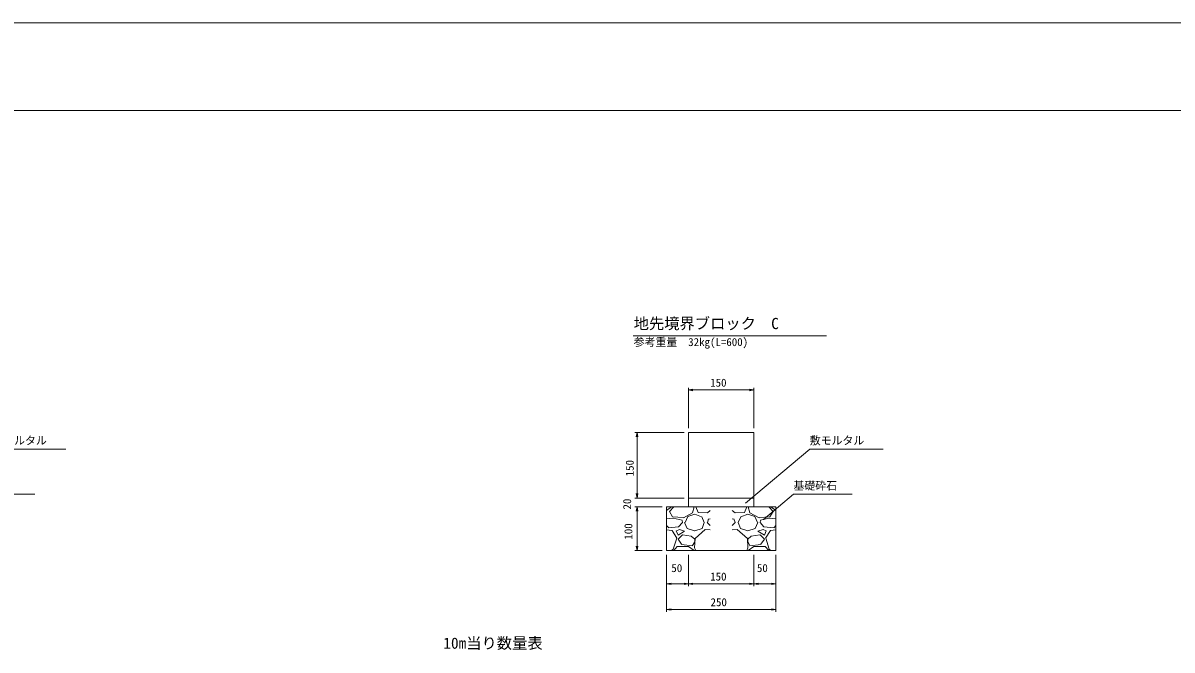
# Model space of a CAD drawing. Units: millimetres on the paper. Extents: x 0 to 841, y 0 to 594.
# Drawn here: x 416 to 679.1, y 450.5 to 594 of the extents above; entities that cross this region are included whole.
import ezdxf
from ezdxf.enums import TextEntityAlignment as Align

# ---------------------------------------------------------------- set-up
doc = ezdxf.new("R2010")
doc.units = ezdxf.units.MM
for name, color, linetype in [('D-MTR（材料表タイトル）', 7, 'Continuous'), ('D-STR-TXT（文字）', 7, 'Continuous'), ('D-TTL-TXT（文字）', 7, 'Continuous')]:
    doc.layers.add(name, color=color, linetype=linetype)
for name, color, linetype, lineweight in [('D-STR-DIM（寸法）', 7, 'Continuous', 18), ('D-STR-HTXT（旗揚げ）', 7, 'Continuous', 18), ('D-STR-STRn（構造物）', 7, 'Continuous', 18), ('D-STR（構造物外形線）', 1, 'Continuous', 18), ('D-TTL(外枠）', 2, 'Continuous', 18), ('DEFPOINTS_2', 8, 'Continuous', 18)]:
    doc.layers.add(name, color=color, linetype=linetype, lineweight=lineweight)
doc.styles.add('ＭＳ ゴシック', font='')
doc.styles.get('ＭＳ ゴシック').set_extended_font_data('MS Gothic')

msp = doc.modelspace()

# ---------------------------------------------------------------- linework, layer by layer
at = {"layer": 'D-STR-DIM（寸法）'}
for p, q in [((568.416, 501.268), (568.416, 510.5)), ((583.416, 501.268), (583.416, 510.5)), ((568.416, 510), (569.416, 510.167)), ((569.416, 509.833), (568.416, 510)), ((568.416, 510), (569.416, 510)), ((582.416, 510), (569.416, 510)), ((582.416, 510.167), (583.416, 510)), ((583.416, 510), (582.416, 509.833)), ((583.416, 510), (582.416, 510)), ((567.416, 500.268), (556.127, 500.268)), ((556.46, 499.268), (556.627, 500.268)), ((556.627, 500.268), (556.793, 499.268)), ((556.627, 500.268), (556.627, 499.268)), ((556.627, 486.268), (556.627, 499.268)), ((556.627, 486.268), (556.627, 487.268)), ((567.416, 485.268), (556.127, 485.268)), ((567.416, 485.268), (556.127, 485.268)), ((556.627, 485.268), (556.46, 486.268)), ((556.627, 485.268), (556.46, 486.268)), ((556.793, 486.268), (556.627, 485.268)), ((556.627, 485.268), (556.627, 486.268)), ((556.793, 486.268), (556.627, 485.268)), ((556.627, 485.268), (556.627, 486.268)), ((562.416, 483.268), (556.127, 483.268)), ((562.416, 483.268), (556.127, 483.268)), ((556.46, 482.268), (556.627, 483.268)), ((556.46, 482.268), (556.627, 483.268)), ((556.627, 483.268), (556.793, 482.268)), ((556.627, 483.268), (556.627, 482.268)), ((556.627, 483.268), (556.793, 482.268)), ((556.627, 483.268), (556.627, 482.268)), ((556.627, 482.268), (556.627, 474.268)), ((556.627, 482.268), (556.627, 481.268)), ((556.627, 473.268), (556.46, 474.268)), ((556.793, 474.268), (556.627, 473.268)), ((556.627, 473.268), (556.627, 474.268)), ((562.416, 473.268), (556.127, 473.268)), ((563.416, 472.268), (563.416, 465.124)), ((563.416, 472.268), (563.416, 459.249)), ((568.416, 472.268), (568.416, 465.124)), ((568.416, 472.268), (568.416, 465.124)), ((583.416, 472.268), (583.416, 465.124)), ((583.416, 472.268), (583.416, 465.124)), ((588.416, 472.268), (588.416, 465.124)), ((588.416, 472.268), (588.416, 459.249)), ((563.416, 465.624), (564.416, 465.791)), ((567.416, 465.791), (568.416, 465.624)), ((568.416, 465.624), (569.416, 465.791)), ((582.416, 465.791), (583.416, 465.624)), ((583.416, 465.624), (584.416, 465.791)), ((587.416, 465.791), (588.416, 465.624)), ((564.416, 465.458), (563.416, 465.624)), ((563.416, 465.624), (564.416, 465.624)), ((567.416, 465.624), (564.416, 465.624)), ((568.416, 465.624), (567.416, 465.458)), ((568.416, 465.624), (567.416, 465.624)), ((569.416, 465.458), (568.416, 465.624)), ((568.416, 465.624), (569.416, 465.624)), ((582.416, 465.624), (569.416, 465.624)), ((583.416, 465.624), (582.416, 465.458)), ((583.416, 465.624), (582.416, 465.624)), ((584.416, 465.458), (583.416, 465.624)), ((583.416, 465.624), (584.416, 465.624)), ((584.416, 465.624), (587.416, 465.624)), ((588.416, 465.624), (587.416, 465.458)), ((588.416, 465.624), (587.416, 465.624)), ((563.416, 459.749), (564.416, 459.916)), ((564.416, 459.582), (563.416, 459.749)), ((563.416, 459.749), (564.416, 459.749)), ((587.416, 459.749), (564.416, 459.749)), ((587.416, 459.916), (588.416, 459.749)), ((588.416, 459.749), (587.416, 459.582)), ((588.416, 459.749), (587.416, 459.749))]:
    msp.add_line(p, q, dxfattribs=at)
at = {"layer": 'D-STR-HTXT（旗揚げ）'}
for p, q in [((555.76, 522.422), (600.055, 522.422)), ((425.83, 496.456), (408.974, 496.456)), ((581.484, 484.117), (596.17, 496.456)), ((613.026, 496.456), (596.17, 496.456)), ((418.722, 486.13), (405.249, 486.13)), ((585.566, 480.364), (592.444, 486.13)), ((605.918, 486.13), (592.444, 486.13))]:
    msp.add_line(p, q, dxfattribs=at)
at = {"layer": 'D-STR-STRn（構造物）'}
for p, q in [((568.416, 485.268), (568.416, 483.268)), ((583.416, 485.268), (583.416, 483.268)), ((568.416, 483.268), (563.416, 483.268)), ((563.416, 483.268), (563.416, 473.268)), ((563.416, 482.398), (564.542, 483.268)), ((564.033, 482.164), (565.027, 483.268)), ((564.753, 480.958), (564.053, 482.158)), ((569.338, 481.856), (567.238, 480.756)), ((568.234, 481.063), (569.834, 481.563)), ((583.416, 483.268), (568.416, 483.268)), ((569.737, 483.262), (569.337, 481.862)), ((569.83, 481.563), (571.43, 480.963)), ((570.077, 483.268), (570.617, 481.986)), ((570.627, 481.958), (572.727, 481.858)), ((572.734, 481.871), (573.416, 482.398)), ((579.098, 481.871), (578.416, 482.398)), ((581.205, 481.958), (579.105, 481.858)), ((582.002, 481.563), (580.402, 480.963)), ((581.754, 483.268), (581.215, 481.986)), ((583.598, 481.063), (581.998, 481.563)), ((582.095, 483.262), (582.495, 481.862)), ((582.494, 481.856), (584.594, 480.756)), ((583.416, 483.268), (588.416, 483.268)), ((587.799, 482.164), (586.805, 483.268)), ((587.079, 480.958), (587.779, 482.158)), ((588.416, 482.398), (587.29, 483.268)), ((588.416, 483.268), (588.416, 473.268)), ((564.942, 480.652), (563.416, 480.491)), ((563.83, 478.496), (563.416, 478.948)), ((567.227, 480.784), (564.727, 480.984)), ((566.93, 480.169), (564.93, 480.669)), ((567.033, 479.664), (566.133, 478.664)), ((567.034, 479.657), (566.934, 480.157)), ((567.525, 479.666), (568.125, 478.266)), ((567.631, 479.663), (568.231, 481.063)), ((571.435, 480.96), (572.035, 479.66)), ((571.53, 478.268), (572.03, 479.668)), ((573.416, 478.948), (572.73, 479.696)), ((572.731, 479.666), (573.031, 480.466)), ((573.416, 480.491), (573.042, 480.452)), ((578.416, 480.491), (578.79, 480.452)), ((578.416, 478.948), (579.102, 479.696)), ((579.101, 479.666), (578.801, 480.466)), ((580.397, 480.96), (579.797, 479.66)), ((580.302, 478.268), (579.802, 479.668)), ((584.201, 479.663), (583.601, 481.063)), ((584.307, 479.666), (583.707, 478.266)), ((584.605, 480.784), (587.105, 480.984)), ((584.797, 479.657), (584.897, 480.157)), ((584.799, 479.664), (585.699, 478.664)), ((584.902, 480.169), (586.902, 480.669)), ((586.89, 480.652), (588.416, 480.491)), ((588.002, 478.496), (588.416, 478.948)), ((564.636, 477.853), (563.416, 477.955)), ((566.126, 478.669), (563.826, 478.469)), ((565.755, 476.069), (564.655, 477.869)), ((565.63, 477.763), (566.03, 476.763)), ((566.332, 478.059), (565.632, 477.759)), ((566.03, 476.766), (567.53, 477.666)), ((567.033, 476.863), (566.033, 475.863)), ((567.537, 477.665), (566.337, 478.065)), ((569.045, 476.569), (567.045, 476.869)), ((568.126, 478.256), (569.826, 477.756)), ((569.854, 475.842), (569.054, 476.542)), ((569.839, 477.757), (571.539, 478.257)), ((572.236, 478.063), (569.936, 475.963)), ((573.416, 477.955), (572.236, 478.053)), ((578.416, 477.955), (579.596, 478.053)), ((579.596, 478.063), (581.896, 475.963)), ((581.993, 477.757), (580.293, 478.257)), ((581.978, 475.842), (582.778, 476.542)), ((583.706, 478.256), (582.006, 477.756)), ((582.787, 476.569), (584.787, 476.869)), ((584.295, 477.665), (585.495, 478.065)), ((585.802, 476.766), (584.302, 477.666)), ((584.799, 476.863), (585.799, 475.863)), ((585.5, 478.059), (586.2, 477.759)), ((585.706, 478.669), (588.006, 478.469)), ((586.202, 477.763), (585.802, 476.763)), ((586.077, 476.069), (587.177, 477.869)), ((587.196, 477.853), (588.416, 477.955)), ((564.934, 473.56), (565.734, 476.06)), ((565.027, 473.268), (565.833, 474.164)), ((565.834, 474.164), (568.434, 474.164)), ((566.03, 475.867), (566.83, 474.667)), ((566.836, 474.659), (569.336, 474.359)), ((568.43, 474.186), (569.73, 473.286)), ((569.336, 474.365), (569.836, 475.265)), ((569.817, 473.886), (570.077, 473.268)), ((569.929, 475.968), (569.829, 473.868)), ((569.834, 475.264), (569.834, 475.864)), ((582.015, 473.886), (581.754, 473.268)), ((581.903, 475.968), (582.003, 473.868)), ((582.496, 474.365), (581.996, 475.265)), ((581.998, 475.264), (581.998, 475.864)), ((583.402, 474.186), (582.102, 473.286)), ((584.995, 474.659), (582.495, 474.359)), ((585.998, 474.164), (583.398, 474.164)), ((585.802, 475.867), (585.002, 474.667)), ((586.805, 473.268), (585.999, 474.164)), ((586.898, 473.56), (586.097, 476.06)), ((563.416, 473.268), (588.416, 473.268)), ((564.542, 473.268), (564.934, 473.571)), ((587.29, 473.268), (586.898, 473.571))]:
    msp.add_line(p, q, dxfattribs=at)
at = {"layer": 'D-STR（構造物外形線）'}
for p, q in [((568.416, 500.268), (583.416, 500.268)), ((568.416, 500.268), (568.416, 485.268)), ((583.416, 485.268), (583.416, 500.268)), ((583.416, 485.268), (568.416, 485.268))]:
    msp.add_line(p, q, dxfattribs=at)
at = {"layer": 'D-TTL(外枠）'}
msp.add_line((23, 574), (818, 574), dxfattribs=at)
at = {"layer": 'DEFPOINTS_2'}
msp.add_line((0, 594), (841, 594), dxfattribs=at)

# ---------------------------------------------------------------- texts
at = {"layer": 'D-MTR（材料表タイトル）', "style": 'ＭＳ ゴシック'}
msp.add_text('10m当り数量表', height=2.566, dxfattribs=at).set_placement((512.28, 449.997), align=Align.BOTTOM_LEFT)
at = {"layer": 'D-STR-DIM（寸法）', "style": 'ＭＳ ゴシック'}
for s, p in [('150', (573.384, 510.2)), ('50', (564.49, 467.767)), ('50', (584.081, 467.767)), ('150', (573.384, 465.824)), ('250', (573.467, 459.949))]:
    msp.add_text(s, height=1.833, dxfattribs=at).set_placement(p, align=Align.BOTTOM_LEFT)
for s, p in [('150', (556.427, 490.236)), ('20', (555.827, 482.631)), ('100', (556.113, 475.736))]:
    msp.add_text(s, height=1.833, rotation=90, dxfattribs=at).set_placement(p, align=Align.BOTTOM_LEFT)
at = {"layer": 'D-STR-TXT（文字）', "style": 'ＭＳ ゴシック'}
for s, p in [('敷モルタル', (408.974, 496.961)), ('敷モルタル', (596.17, 496.961)), ('基礎砕石', (592.444, 486.635))]:
    msp.add_text(s, height=1.833, dxfattribs=at).set_placement(p, align=Align.BOTTOM_LEFT)
at = {"layer": 'D-TTL-TXT（文字）', "style": 'ＭＳ ゴシック'}
for s, height, p in [('地先境界ブロック\u3000C', 2.566, (555.852, 523.165)), ('参考重量\u300032kg(L=600)', 1.833, (555.852, 519.502))]:
    msp.add_text(s, height=height, dxfattribs=at).set_placement(p, align=Align.BOTTOM_LEFT)

doc.saveas('drawing.dxf')
